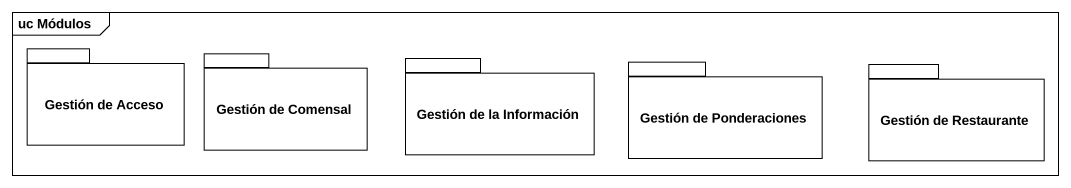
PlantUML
@startuml
mainframe uc Módulos
package "Gestión de Acceso" as Gestión_de_Acceso {
}
package "Gestión de Comensal" as Gestión_de_Comensal {
}
package "Gestión de la Información" as Gestión_de_la_Información {
}
package "Gestión de Ponderaciones" as Gestión_de_Ponderaciones {
}
package "Gestión de Restaurante" as Gestión_de_Restaurante {
}
@enduml
